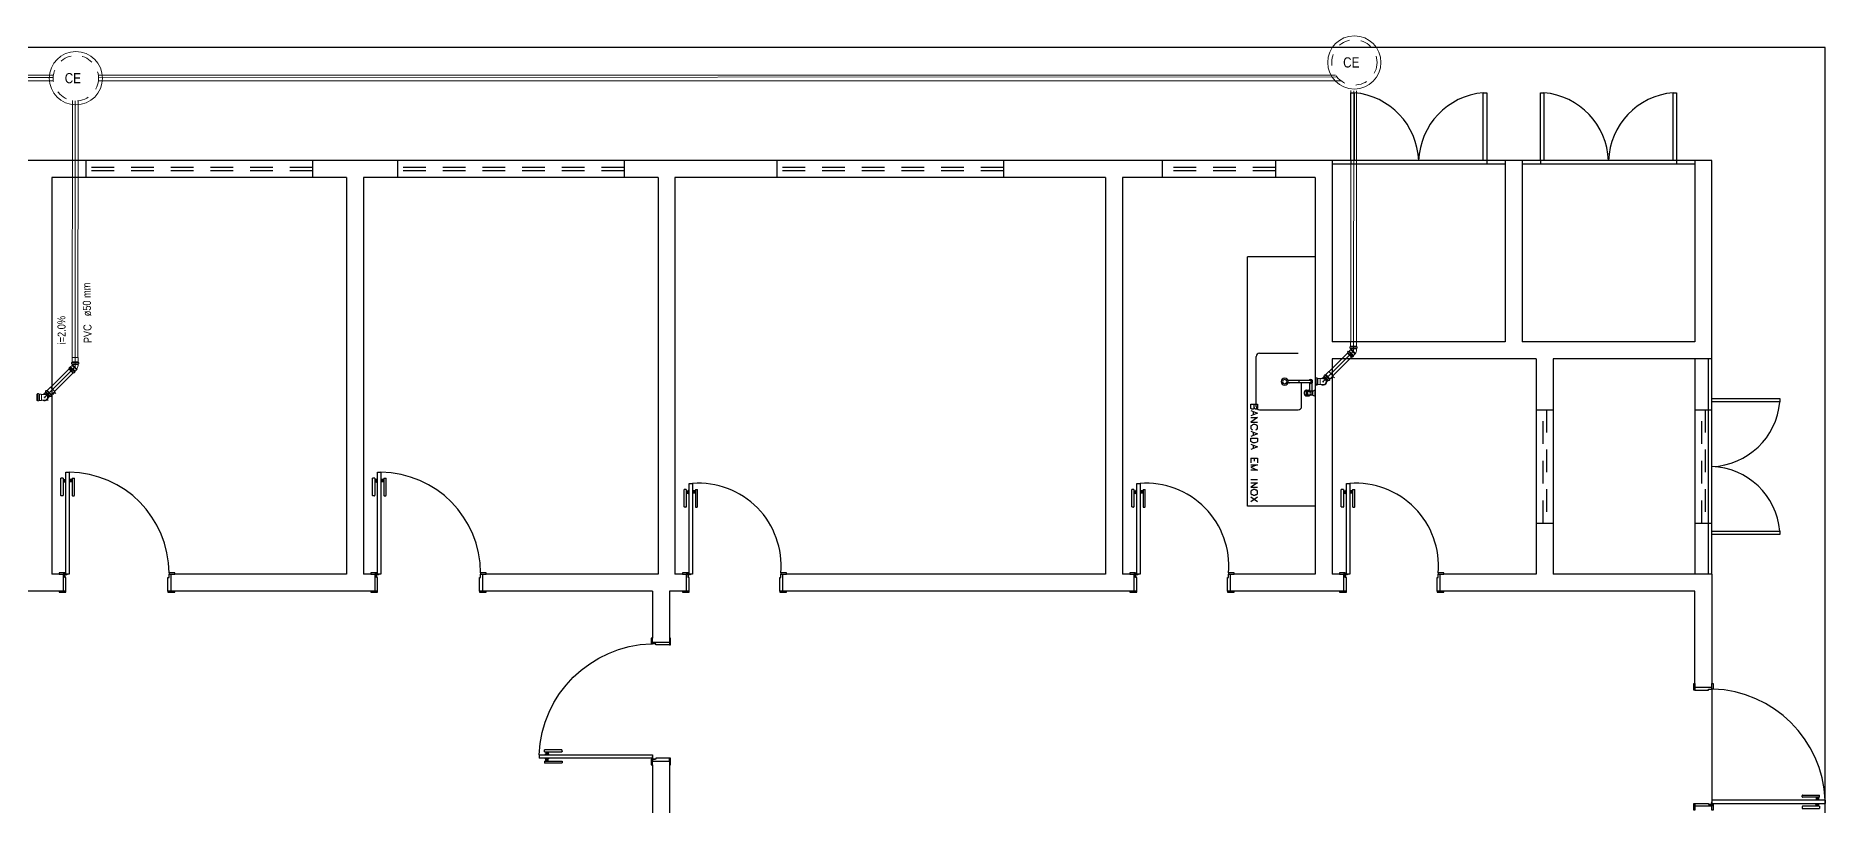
# Model space of a CAD drawing. Header units: inches. Extents: x 48180 to 96389, y -17773 to -8880.
# Drawn here: x 48211.73 to 48227.53, y -8889.68 to -8882.89 of the extents above; entities that cross this region are included whole.
import ezdxf

# ---------------------------------------------------------------- set-up
doc = ezdxf.new("R2010")
doc.units = ezdxf.units.IN
doc.header["$MEASUREMENT"] = 0
doc.linetypes.add('CONTORNO_QUADRO_T', pattern=[0.35, 0.2, -0.15])
doc.linetypes.add('DASHDOT', pattern=[1, 0.5, -0.25, 0, -0.25])
for name, color, linetype in [('APCOZ', 7, 'Continuous'), ('APCOZ-I', 251, 'Continuous'), ('at_Entity', 7, 'Continuous'), ('CALÇADA', 2, 'Continuous'), ('ESQUADRIA', 3, 'Continuous'), ('ESQUADRIAS', 7, 'Continuous'), ('Esquadrias portas', 7, 'Continuous'), ('Esquadrias_Portas', 2, 'Continuous'), ('JANELA2', 1, 'Continuous'), ('PAREDE', 4, 'Continuous'), ('soleira piso', 7, 'Continuous'), ('TEXTO01', 7, 'Continuous'), ('VIDRO', 7, 'Continuous')]:
    doc.layers.add(name, color=color, linetype=linetype)
for name, color, linetype, lineweight in [('NÍVEL 1', 7, 'Continuous', 20), ('Simbolos', 5, 'Continuous', 20), ('Simbolos_int', 174, 'Continuous', 5), ('TEXTOS', 7, 'Continuous', 20), ('TQ-Seção tubo', 5, 'Continuous', 20), ('TQ-Textos tubo', 7, 'Continuous', 20), ('TQ-Tubos detalhe', 90, 'Continuous', 20)]:
    doc.layers.add(name, color=color, linetype=linetype, lineweight=lineweight)
doc.styles.add('ARIAL', font='ARIALN.TTF')

# ---------------------------------------------------------------- blocks, each defined once
blk = doc.blocks.new('P90_02')
at = {"layer": 'ESQUADRIAS', "color": 2}
for p, q in [((0.025, 0.075), (0.025, 0.975)), ((0.025, 0.975), (0.055, 0.975)), ((0.055, 0.975), (0.055, 0.075)), ((0.055, 0.075), (0.025, 0.075))]:
    blk.add_line(p, q, dxfattribs=at)
at = {"layer": 'ESQUADRIAS', "color": 3, "linetype": 'Continuous'}
for p, q in [((-0.02, 0.77), (-0.02, 0.921)), ((0, 0.921), (0, 0.77)), ((0.023, 0.88), (0.023, 0.92)), ((0.057, 0.88), (0.057, 0.92)), ((0.08, 0.921), (0.08, 0.77)), ((0.1, 0.77), (0.1, 0.921)), ((-0.003, 0.767), (-0.017, 0.767)), ((0.083, 0.767), (0.097, 0.767))]:
    blk.add_line(p, q, dxfattribs=at)
at = {"layer": 'ESQUADRIAS', "color": 3}
for p, q in [((0, 0.921), (-0.02, 0.921)), ((0, 0.91), (0.023, 0.91)), ((0, 0.9), (0.023, 0.9)), ((0, 0.89), (0.023, 0.89)), ((0.023, 0.92), (0.025, 0.92)), ((0.023, 0.88), (0.025, 0.88)), ((0.057, 0.92), (0.055, 0.92)), ((0.057, 0.88), (0.055, 0.88)), ((0.08, 0.91), (0.057, 0.91)), ((0.08, 0.9), (0.057, 0.9)), ((0.08, 0.89), (0.057, 0.89)), ((0.08, 0.921), (0.1, 0.921))]:
    blk.add_line(p, q, dxfattribs=at)
at = {"layer": 'ESQUADRIAS'}
for p, q in [((0.016, 0.059), (0.016, 0.062)), ((0.032, 0.074), (0.029, 0.074))]:
    blk.add_line(p, q, dxfattribs=at)
at = {"layer": 'ESQUADRIAS', "color": 3}
for points in [[(0.015, 0.085), (-0.035, 0.085), (-0.035, 0.075), (0.015, 0.075)], [(0.985, 0.085), (0.935, 0.085), (0.935, 0.075), (0.985, 0.075)], [(0.025, -0.075), (0, -0.075), (-0.035, -0.075), (-0.035, -0.085), (0.025, -0.085)], [(0.985, -0.075), (0.925, -0.075), (0.925, -0.085), (0.985, -0.085)]]:
    blk.add_lwpolyline(points, close=True, dxfattribs=at)
at = {"layer": 'ESQUADRIAS', "color": 2}
for points in [[(0.025, 0.045), (0.015, 0.045), (0.015, 0.075), (0, 0.075), (0, -0.075), (0.025, -0.075)], [(0.925, 0.045), (0.935, 0.045), (0.935, 0.075), (0.95, 0.075), (0.95, -0.075), (0.925, -0.075)]]:
    blk.add_lwpolyline(points, close=True, dxfattribs=at)
at = {"layer": 'ESQUADRIAS', "color": 1}
for points in [[(0.016, 0.071, -0.236068), (0.015, 0.073), (0.015, 0.07), (0.015, 0.05), (0.016, 0.05)], [(0.02, 0.074, 0.236068), (0.017, 0.075), (0.02, 0.075), (0.04, 0.075), (0.04, 0.074)]]:
    blk.add_lwpolyline(points, format="xyb", close=True, dxfattribs=at)
at = {"layer": 'ESQUADRIAS'}
for points in [[(0.017, 0.063), (0.016, 0.062), (0.016, 0.062)], [(0.017, 0.058), (0.016, 0.059), (0.016, 0.059)], [(0.017, 0.06), (0.017, 0.06), (0.017, 0.058), (0.017, 0.058), (0.017, 0.063), (0.017, 0.063), (0.017, 0.06), (0.017, 0.06)], [(0.028, 0.073), (0.029, 0.074), (0.029, 0.074)], [(0.03, 0.073), (0.03, 0.073), (0.033, 0.073), (0.033, 0.073), (0.028, 0.073), (0.028, 0.073), (0.03, 0.073), (0.03, 0.073)], [(0.033, 0.073), (0.032, 0.074), (0.032, 0.074)]]:
    blk.add_lwpolyline(points, dxfattribs=at)
at = {"layer": 'ESQUADRIAS', "color": 1}
blk.add_circle((0.017, 0.073), 0.0025, dxfattribs=at)
at = {"layer": 'ESQUADRIAS'}
blk.add_arc((0.043, 0.083), 0.892, 0.1295, 89.2231, dxfattribs=at)
at = {"layer": 'ESQUADRIAS', "color": 3, "linetype": 'Continuous'}
for centre, start, end in [((-0.017, 0.77), 180, 260.5377), ((-0.003, 0.77), 260.5377, 360), ((0.083, 0.77), 180, 279.4623), ((0.097, 0.77), 279.4623, 0)]:
    blk.add_arc(centre, 0.003, start, end, dxfattribs=at)
blk = doc.blocks.new('P80_02')
at = {"layer": 'ESQUADRIAS', "color": 3, "linetype": 'Continuous'}
for p, q in [((-0.02, 0.67), (-0.02, 0.821)), ((0, 0.821), (0, 0.67)), ((0.023, 0.78), (0.023, 0.82)), ((0.057, 0.78), (0.057, 0.82)), ((0.08, 0.821), (0.08, 0.67)), ((0.1, 0.67), (0.1, 0.821)), ((-0.003, 0.667), (-0.017, 0.667)), ((0.083, 0.667), (0.097, 0.667))]:
    blk.add_line(p, q, dxfattribs=at)
at = {"layer": 'ESQUADRIAS', "color": 3}
for p, q in [((0, 0.821), (-0.02, 0.821)), ((0, 0.81), (0.023, 0.81)), ((0, 0.8), (0.023, 0.8)), ((0, 0.79), (0.023, 0.79)), ((0.023, 0.82), (0.025, 0.82)), ((0.057, 0.82), (0.055, 0.82)), ((0.08, 0.81), (0.057, 0.81)), ((0.08, 0.8), (0.057, 0.8)), ((0.08, 0.79), (0.057, 0.79)), ((0.08, 0.821), (0.1, 0.821)), ((0.023, 0.78), (0.025, 0.78)), ((0.057, 0.78), (0.055, 0.78))]:
    blk.add_line(p, q, dxfattribs=at)
at = {"layer": 'ESQUADRIAS', "color": 2}
for p, q in [((0.025, 0.075), (0.025, 0.875)), ((0.025, 0.875), (0.055, 0.875)), ((0.055, 0.875), (0.055, 0.075)), ((0.055, 0.075), (0.025, 0.075))]:
    blk.add_line(p, q, dxfattribs=at)
at = {"layer": 'ESQUADRIAS'}
for p, q in [((0.016, 0.059), (0.016, 0.062)), ((0.032, 0.074), (0.029, 0.074))]:
    blk.add_line(p, q, dxfattribs=at)
at = {"layer": 'ESQUADRIAS', "color": 3}
for points in [[(0.015, 0.085), (-0.035, 0.085), (-0.035, 0.075), (0.015, 0.075)], [(0.885, 0.085), (0.835, 0.085), (0.835, 0.075), (0.885, 0.075)], [(0.025, -0.075), (0, -0.075), (-0.035, -0.075), (-0.035, -0.085), (0.025, -0.085)], [(0.885, -0.075), (0.825, -0.075), (0.825, -0.085), (0.885, -0.085)]]:
    blk.add_lwpolyline(points, close=True, dxfattribs=at)
at = {"layer": 'ESQUADRIAS', "color": 2}
for points in [[(0.025, 0.045), (0.015, 0.045), (0.015, 0.075), (0, 0.075), (0, -0.075), (0.025, -0.075)], [(0.825, 0.045), (0.835, 0.045), (0.835, 0.075), (0.85, 0.075), (0.85, -0.075), (0.825, -0.075)]]:
    blk.add_lwpolyline(points, close=True, dxfattribs=at)
at = {"layer": 'ESQUADRIAS', "color": 1}
for points in [[(0.016, 0.071, -0.236068), (0.015, 0.073), (0.015, 0.07), (0.015, 0.05), (0.016, 0.05)], [(0.02, 0.074, 0.236068), (0.017, 0.075), (0.02, 0.075), (0.04, 0.075), (0.04, 0.074)]]:
    blk.add_lwpolyline(points, format="xyb", close=True, dxfattribs=at)
at = {"layer": 'ESQUADRIAS'}
for points in [[(0.017, 0.063), (0.016, 0.062), (0.016, 0.062)], [(0.017, 0.058), (0.016, 0.059), (0.016, 0.059)], [(0.017, 0.06), (0.017, 0.06), (0.017, 0.058), (0.017, 0.058), (0.017, 0.063), (0.017, 0.063), (0.017, 0.06), (0.017, 0.06)], [(0.028, 0.073), (0.029, 0.074), (0.029, 0.074)], [(0.03, 0.073), (0.03, 0.073), (0.033, 0.073), (0.033, 0.073), (0.028, 0.073), (0.028, 0.073), (0.03, 0.073), (0.03, 0.073)], [(0.033, 0.073), (0.032, 0.074), (0.032, 0.074)]]:
    blk.add_lwpolyline(points, dxfattribs=at)
at = {"layer": 'ESQUADRIAS', "color": 1}
blk.add_circle((0.017, 0.073), 0.0025, dxfattribs=at)
at = {"layer": 'ESQUADRIAS'}
blk.add_arc((0.108, 0.148), 0.729, 355.0636, 94.2065, dxfattribs=at)
at = {"layer": 'ESQUADRIAS', "color": 3, "linetype": 'Continuous'}
for centre, start, end in [((-0.017, 0.67), 180, 260.5377), ((-0.003, 0.67), 260.5377, 360), ((0.083, 0.67), 180, 279.4623), ((0.097, 0.67), 279.4623, 0)]:
    blk.add_arc(centre, 0.003, start, end, dxfattribs=at)
blk = doc.blocks.new('new block2')
at = {"layer": 'ESQUADRIAS', "color": 3, "linetype": 'Continuous'}
for p, q in [((-0.135, 0.96), (-0.135, 1.111)), ((-0.115, 1.111), (-0.115, 0.96)), ((-0.092, 1.07), (-0.092, 1.11)), ((-0.058, 1.07), (-0.058, 1.11)), ((-0.035, 1.111), (-0.035, 0.96)), ((-0.015, 0.96), (-0.015, 1.111)), ((-0.118, 0.957), (-0.132, 0.957)), ((-0.032, 0.957), (-0.018, 0.957))]:
    blk.add_line(p, q, dxfattribs=at)
at = {"layer": 'ESQUADRIAS', "color": 3}
for p, q in [((-0.115, 1.111), (-0.135, 1.111)), ((-0.092, 1.11), (-0.09, 1.11)), ((-0.058, 1.11), (-0.06, 1.11)), ((-0.035, 1.111), (-0.015, 1.111)), ((-0.115, 1.1), (-0.092, 1.1)), ((-0.115, 1.09), (-0.092, 1.09)), ((-0.115, 1.08), (-0.092, 1.08)), ((-0.092, 1.07), (-0.09, 1.07)), ((-0.058, 1.07), (-0.06, 1.07)), ((-0.035, 1.1), (-0.058, 1.1)), ((-0.035, 1.09), (-0.058, 1.09)), ((-0.035, 1.08), (-0.058, 1.08))]:
    blk.add_line(p, q, dxfattribs=at)
at = {"layer": 'ESQUADRIAS', "color": 2}
for p, q in [((-0.09, 1.16), (-0.09, 0.16)), ((-0.09, 1.16), (-0.06, 1.16)), ((-0.06, 0.16), (-0.06, 1.16)), ((-0.09, 0.16), (-0.06, 0.16))]:
    blk.add_line(p, q, dxfattribs=at)
at = {"layer": 'ESQUADRIAS'}
for p, q in [((-0.066, 0.159), (-0.063, 0.159)), ((-0.052, 0.144), (-0.052, 0.147))]:
    blk.add_line(p, q, dxfattribs=at)
at = {"layer": 'ESQUADRIAS', "color": 3}
for points in [[(-1.12, 0.17), (-1.07, 0.17), (-1.07, 0.16), (-1.12, 0.16)], [(-0.05, 0.17), (0, 0.17), (0, 0.16), (-0.05, 0.16)], [(-1.12, 0.01), (-1.06, 0.01), (-1.06, 0), (-1.12, 0)], [(-0.06, 0.01), (-0.035, 0.01), (0, 0.01), (0, 0), (-0.06, 0)]]:
    blk.add_lwpolyline(points, close=True, dxfattribs=at)
at = {"layer": 'ESQUADRIAS', "color": 2}
for points in [[(-1.06, 0.13), (-1.07, 0.13), (-1.07, 0.16), (-1.085, 0.16), (-1.085, 0.01), (-1.06, 0.01)], [(-0.06, 0.13), (-0.05, 0.13), (-0.05, 0.16), (-0.035, 0.16), (-0.035, 0.01), (-0.06, 0.01)]]:
    blk.add_lwpolyline(points, close=True, dxfattribs=at)
at = {"layer": 'ESQUADRIAS', "color": 1}
for points in [[(-0.054, 0.159, -0.236068), (-0.052, 0.16), (-0.055, 0.16), (-0.075, 0.16), (-0.075, 0.159)], [(-0.051, 0.156, 0.236068), (-0.05, 0.158), (-0.05, 0.155), (-0.05, 0.135), (-0.051, 0.135)]]:
    blk.add_lwpolyline(points, format="xyb", close=True, dxfattribs=at)
at = {"layer": 'ESQUADRIAS'}
for points in [[(-0.067, 0.158), (-0.066, 0.159), (-0.066, 0.159)], [(-0.062, 0.158), (-0.063, 0.159), (-0.063, 0.159)], [(-0.065, 0.158), (-0.065, 0.158), (-0.067, 0.158), (-0.067, 0.158), (-0.062, 0.158), (-0.062, 0.158), (-0.065, 0.158), (-0.065, 0.158)], [(-0.052, 0.148), (-0.052, 0.147), (-0.051, 0.147)], [(-0.052, 0.145), (-0.052, 0.145), (-0.052, 0.143), (-0.052, 0.143), (-0.052, 0.148), (-0.052, 0.148), (-0.052, 0.145), (-0.052, 0.145)], [(-0.052, 0.143), (-0.052, 0.144), (-0.051, 0.144)]]:
    blk.add_lwpolyline(points, dxfattribs=at)
at = {"layer": 'ESQUADRIAS', "color": 1}
blk.add_circle((-0.052, 0.158), 0.0025, dxfattribs=at)
at = {"layer": 'ESQUADRIAS', "color": 3, "linetype": 'Continuous'}
for centre, start, end in [((-0.132, 0.96), 180, 260.5377), ((-0.118, 0.96), 260.5377, 360), ((-0.032, 0.96), 180, 279.4623), ((-0.018, 0.96), 279.4623, 0)]:
    blk.add_arc(centre, 0.003, start, end, dxfattribs=at)
at = {"layer": 'Esquadrias portas'}
blk.add_arc((-0.047, 0.137), 1.024, 92.4121, 178.1744, dxfattribs=at)

msp = doc.modelspace()

# ---------------------------------------------------------------- hatches: boundary and pattern name
at = {"layer": 'TEXTO01'}
h = msp.add_hatch(dxfattribs=at)
h.set_pattern_fill('ANGLE', color=256)
h.set_pattern_definition([(0, (45939.139, -9766.909), (0, 6.985), [5.08, -1.905]), (90, (45939.139, -9766.909), (-6.985, 4e-16), [5.08, -1.905])])
h.paths.add_polyline_path([(48224.319, -8884.304, 1), (48224.273, -8884.304, 1)])
h = msp.add_hatch(dxfattribs=at)
h.set_pattern_fill('ANGLE', color=256)
h.set_pattern_definition([(0, (45940.3116, -9766.9555), (0, 6.985), [5.08, -1.905]), (90, (45940.3116, -9766.9555), (-6.985, 4e-16), [5.08, -1.905])])
h.paths.add_polyline_path([(48225.492, -8884.35, 1), (48225.446, -8884.35, 1)])
h = msp.add_hatch(dxfattribs=at)
h.set_pattern_fill('ANGLE', color=256)
h.set_pattern_definition([(0, (45940.8945, -9769.5486), (0, 6.985), [5.08, -1.905]), (90, (45940.8945, -9769.5486), (-6.985, 4e-16), [5.08, -1.905])])
h.paths.add_polyline_path([(48226.075, -8886.943, 1), (48226.029, -8886.943, 1)])

# ---------------------------------------------------------------- linework, layer by layer
at = {"layer": 'APCOZ'}
for p, q in [((48222.97, -8885.929), (48222.799, -8885.929)), ((48222.97, -8885.929), (48222.799, -8885.929)), ((48222.97, -8885.949), (48222.799, -8885.949)), ((48222.97, -8885.949), (48222.799, -8885.949)), ((48222.945, -8886.016), (48222.967, -8886.016)), ((48222.945, -8886.016), (48222.967, -8886.016)), ((48222.945, -8886.066), (48222.967, -8886.066)), ((48222.945, -8886.066), (48222.967, -8886.066)), ((48222.974, -8885.953), (48222.974, -8886.018)), ((48222.974, -8885.953), (48222.974, -8886.018)), ((48223.004, -8886.058), (48222.979, -8886.058)), ((48223.004, -8886.058), (48222.979, -8886.058)), ((48222.994, -8885.953), (48222.994, -8886.023)), ((48222.994, -8885.953), (48222.994, -8886.023)), ((48223.004, -8886.023), (48222.994, -8886.023)), ((48223.004, -8886.023), (48222.994, -8886.023)), ((48223.004, -8886.023), (48223.025, -8886.012)), ((48223.004, -8886.023), (48223.025, -8886.012)), ((48223.004, -8886.058), (48223.025, -8886.069)), ((48223.004, -8886.058), (48223.025, -8886.069))]:
    msp.add_line(p, q, dxfattribs=at)
at = {"layer": 'APCOZ', "linetype": 'Continuous'}
for points in [[(48222.945, -8886.016, 0), (48222.942, -8886.016, 0), (48222.939, -8886.017, 0), (48222.936, -8886.02, 0), (48222.933, -8886.022, 0), (48222.931, -8886.026, 0), (48222.929, -8886.03, 0), (48222.928, -8886.034, 0), (48222.928, -8886.038, 0), (48222.928, -8886.043, 0), (48222.928, -8886.047, 0), (48222.929, -8886.052, 0), (48222.931, -8886.055, 0), (48222.933, -8886.059, 0), (48222.936, -8886.062, 0), (48222.939, -8886.064, 0), (48222.942, -8886.065, 0), (48222.945, -8886.066, 0)], [(48222.945, -8886.016, 0), (48222.942, -8886.016, 0), (48222.939, -8886.017, 0), (48222.936, -8886.02, 0), (48222.933, -8886.022, 0), (48222.931, -8886.026, 0), (48222.929, -8886.03, 0), (48222.928, -8886.034, 0), (48222.928, -8886.038, 0), (48222.928, -8886.043, 0), (48222.928, -8886.047, 0), (48222.929, -8886.052, 0), (48222.931, -8886.055, 0), (48222.933, -8886.059, 0), (48222.936, -8886.062, 0), (48222.939, -8886.064, 0), (48222.942, -8886.065, 0), (48222.945, -8886.066, 0)], [(48222.974, -8886.018, 0), (48222.973, -8886.017, 0), (48222.971, -8886.016, 0), (48222.97, -8886.016, 0), (48222.968, -8886.016, 0), (48222.967, -8886.016, 0)], [(48222.974, -8886.018, 0), (48222.973, -8886.017, 0), (48222.971, -8886.016, 0), (48222.97, -8886.016, 0), (48222.968, -8886.016, 0), (48222.967, -8886.016, 0)], [(48222.967, -8886.066, 0), (48222.97, -8886.065, 0), (48222.972, -8886.064, 0), (48222.975, -8886.063, 0), (48222.977, -8886.061, 0), (48222.979, -8886.058, 0)], [(48222.967, -8886.066, 0), (48222.97, -8886.065, 0), (48222.972, -8886.064, 0), (48222.975, -8886.063, 0), (48222.977, -8886.061, 0), (48222.979, -8886.058, 0)]]:
    msp.add_polyline3d(points, dxfattribs=at)
at = {"layer": 'APCOZ'}
for centre, radius, start, end in [((48222.794, -8885.939), 0.0112, 63.7208, 296.2792), ((48222.794, -8885.939), 0.0112, 63.7208, 296.2792), ((48222.984, -8885.939), 0.0173, 125.4187, 144.5813), ((48222.984, -8885.939), 0.0173, 125.4187, 144.5813), ((48222.984, -8885.939), 0.0173, 54.5813, 125.4187), ((48222.984, -8885.939), 0.0173, 54.5813, 125.4187), ((48222.984, -8885.939), 0.0173, 305.4187, 54.5813), ((48222.984, -8885.939), 0.0173, 305.4187, 54.5813), ((48222.984, -8885.939), 0.0173, 215.4187, 234.5813), ((48222.984, -8885.939), 0.0173, 215.4187, 234.5813)]:
    msp.add_arc(centre, radius, start, end, dxfattribs=at)
at = {"layer": 'APCOZ-I'}
for p, q in [((48222.799, -8885.929), (48222.794, -8885.929)), ((48222.799, -8885.929), (48222.794, -8885.929)), ((48222.988, -8885.929), (48222.97, -8885.929)), ((48222.988, -8885.929), (48222.97, -8885.929)), ((48222.799, -8885.949), (48222.794, -8885.949)), ((48222.799, -8885.949), (48222.794, -8885.949)), ((48222.959, -8886.025), (48222.98, -8886.025)), ((48222.959, -8886.025), (48222.98, -8886.025)), ((48222.959, -8886.056), (48222.98, -8886.056)), ((48222.959, -8886.056), (48222.98, -8886.056)), ((48222.988, -8885.949), (48222.97, -8885.949)), ((48222.988, -8885.949), (48222.97, -8885.949)), ((48222.994, -8886.023), (48222.979, -8886.023)), ((48222.994, -8886.023), (48222.979, -8886.023)), ((48223.004, -8886.058), (48223.004, -8886.023)), ((48223.004, -8886.058), (48223.004, -8886.023))]:
    msp.add_line(p, q, dxfattribs=at)
at = {"layer": 'APCOZ-I', "linetype": 'Continuous'}
for points in [[(48222.942, -8886.06, 0), (48222.944, -8886.06, 0), (48222.946, -8886.059, 0), (48222.948, -8886.057, 0), (48222.949, -8886.054, 0), (48222.951, -8886.051, 0), (48222.952, -8886.047, 0), (48222.952, -8886.044, 0), (48222.952, -8886.04, 0), (48222.952, -8886.036, 0), (48222.951, -8886.032, 0), (48222.95, -8886.029, 0), (48222.949, -8886.026, 0), (48222.947, -8886.024, 0), (48222.945, -8886.022, 0), (48222.943, -8886.021, 0), (48222.941, -8886.021, 0), (48222.938, -8886.022, 0), (48222.936, -8886.024, 0), (48222.935, -8886.026, 0), (48222.933, -8886.029, 0), (48222.932, -8886.032, 0), (48222.931, -8886.036, 0), (48222.931, -8886.04, 0), (48222.931, -8886.044, 0), (48222.932, -8886.047, 0), (48222.933, -8886.051, 0), (48222.934, -8886.054, 0), (48222.936, -8886.057, 0), (48222.937, -8886.059, 0), (48222.94, -8886.06, 0), (48222.942, -8886.06, 0)], [(48222.942, -8886.06, 0), (48222.944, -8886.06, 0), (48222.946, -8886.059, 0), (48222.948, -8886.057, 0), (48222.949, -8886.054, 0), (48222.951, -8886.051, 0), (48222.952, -8886.047, 0), (48222.952, -8886.044, 0), (48222.952, -8886.04, 0), (48222.952, -8886.036, 0), (48222.951, -8886.032, 0), (48222.95, -8886.029, 0), (48222.949, -8886.026, 0), (48222.947, -8886.024, 0), (48222.945, -8886.022, 0), (48222.943, -8886.021, 0), (48222.941, -8886.021, 0), (48222.938, -8886.022, 0), (48222.936, -8886.024, 0), (48222.935, -8886.026, 0), (48222.933, -8886.029, 0), (48222.932, -8886.032, 0), (48222.931, -8886.036, 0), (48222.931, -8886.04, 0), (48222.931, -8886.044, 0), (48222.932, -8886.047, 0), (48222.933, -8886.051, 0), (48222.934, -8886.054, 0), (48222.936, -8886.057, 0), (48222.937, -8886.059, 0), (48222.94, -8886.06, 0), (48222.942, -8886.06, 0)], [(48222.958, -8886.024, 0), (48222.956, -8886.021, 0), (48222.954, -8886.019, 0), (48222.951, -8886.017, 0), (48222.948, -8886.016, 0), (48222.945, -8886.016, 0)], [(48222.958, -8886.024, 0), (48222.956, -8886.021, 0), (48222.954, -8886.019, 0), (48222.951, -8886.017, 0), (48222.948, -8886.016, 0), (48222.945, -8886.016, 0)], [(48222.945, -8886.066, 0), (48222.948, -8886.065, 0), (48222.951, -8886.064, 0), (48222.954, -8886.063, 0), (48222.956, -8886.06, 0), (48222.958, -8886.057, 0)], [(48222.945, -8886.066, 0), (48222.948, -8886.065, 0), (48222.951, -8886.064, 0), (48222.954, -8886.063, 0), (48222.956, -8886.06, 0), (48222.958, -8886.057, 0)], [(48222.979, -8886.023, 0), (48222.978, -8886.022, 0), (48222.978, -8886.021, 0), (48222.976, -8886.02, 0), (48222.975, -8886.019, 0), (48222.974, -8886.018, 0)], [(48222.979, -8886.023, 0), (48222.978, -8886.022, 0), (48222.978, -8886.021, 0), (48222.976, -8886.02, 0), (48222.975, -8886.019, 0), (48222.974, -8886.018, 0)], [(48222.98, -8886.024, 0), (48222.98, -8886.024, 0), (48222.98, -8886.024, 0), (48222.98, -8886.023, 0), (48222.98, -8886.023, 0), (48222.979, -8886.023, 0)], [(48222.98, -8886.024, 0), (48222.98, -8886.024, 0), (48222.98, -8886.024, 0), (48222.98, -8886.023, 0), (48222.98, -8886.023, 0), (48222.979, -8886.023, 0)], [(48222.979, -8886.058, 0), (48222.98, -8886.058, 0), (48222.98, -8886.058, 0), (48222.98, -8886.058, 0), (48222.98, -8886.057, 0), (48222.98, -8886.057, 0)], [(48222.979, -8886.058, 0), (48222.98, -8886.058, 0), (48222.98, -8886.058, 0), (48222.98, -8886.058, 0), (48222.98, -8886.057, 0), (48222.98, -8886.057, 0)]]:
    msp.add_polyline3d(points, dxfattribs=at)
at = {"layer": 'APCOZ-I'}
for centre, radius, start, end in [((48222.794, -8885.939), 0.01, 90, 270), ((48222.794, -8885.939), 0.01, 90, 270), ((48222.861, -8885.939), 0.0233, 334.5555, 25.4445), ((48222.861, -8885.939), 0.0233, 334.5555, 25.4445), ((48222.984, -8885.939), 0.0126, 232.2518, 127.7482), ((48222.984, -8885.939), 0.0126, 232.2518, 127.7482), ((48222.967, -8885.939), 0.0233, 334.5555, 25.4445), ((48222.967, -8885.939), 0.0233, 334.5555, 25.4445), ((48222.989, -8886.041), 0.0335, 153.9749, 206.0251), ((48222.989, -8886.041), 0.0335, 153.9749, 206.0251), ((48222.957, -8886.025), 0.002, 333.9749, 32.1559), ((48222.957, -8886.025), 0.002, 333.9749, 32.1559), ((48222.957, -8886.056), 0.002, 327.8441, 26.0251), ((48222.957, -8886.056), 0.002, 327.8441, 26.0251), ((48222.984, -8885.939), 0.0173, 234.5813, 305.4187), ((48222.984, -8885.939), 0.0173, 234.5813, 305.4187), ((48223.033, -8886.041), 0.0549, 164.3139, 195.6861), ((48223.033, -8886.041), 0.0549, 164.3139, 195.6861), ((48222.978, -8886.025), 0.002, 344.314, 31.5675), ((48222.978, -8886.025), 0.002, 344.314, 31.5675), ((48222.978, -8886.056), 0.002, 328.4325, 15.6861), ((48222.978, -8886.056), 0.002, 328.4325, 15.6861), ((48223.075, -8886.041), 0.0816, 167.5382, 192.4618), ((48223.075, -8886.041), 0.0816, 167.5382, 192.4618), ((48223.3, -8886.041), 0.279, 174.3752, 185.6248), ((48223.3, -8886.041), 0.279, 174.3752, 185.6248)]:
    msp.add_arc(centre, radius, start, end, dxfattribs=at)
at = {"layer": 'at_Entity', "color": 0}
for p, q in [((48223.025, -8884.839), (48222.426, -8884.839)), ((48222.426, -8887.039), (48222.426, -8884.839)), ((48222.504, -8886.159), (48222.504, -8885.719)), ((48222.534, -8885.689), (48222.875, -8885.689)), ((48222.904, -8886.159), (48222.904, -8885.949)), ((48222.455, -8886.167), (48222.455, -8886.14)), ((48222.455, -8886.14), (48222.516, -8886.14)), ((48222.457, -8886.176), (48222.455, -8886.167)), ((48222.455, -8886.195), (48222.516, -8886.218)), ((48222.516, -8886.218), (48222.455, -8886.241)), ((48222.455, -8886.256), (48222.516, -8886.256)), ((48222.516, -8886.256), (48222.455, -8886.298)), ((48222.461, -8886.18), (48222.457, -8886.176)), ((48222.466, -8886.182), (48222.461, -8886.18)), ((48222.476, -8886.182), (48222.466, -8886.182)), ((48222.48, -8886.18), (48222.476, -8886.182)), ((48222.476, -8886.203), (48222.476, -8886.233)), ((48222.485, -8886.176), (48222.48, -8886.18)), ((48222.487, -8886.167), (48222.485, -8886.176)), ((48222.487, -8886.167), (48222.487, -8886.14)), ((48222.491, -8886.176), (48222.487, -8886.167)), ((48222.493, -8886.18), (48222.491, -8886.176)), ((48222.499, -8886.182), (48222.493, -8886.18)), ((48222.506, -8886.182), (48222.499, -8886.182)), ((48222.51, -8886.18), (48222.506, -8886.182)), ((48222.514, -8886.176), (48222.51, -8886.18)), ((48222.516, -8886.167), (48222.514, -8886.176)), ((48222.516, -8886.14), (48222.516, -8886.167)), ((48222.534, -8886.189), (48222.875, -8886.189)), ((48222.455, -8886.298), (48222.516, -8886.298)), ((48222.457, -8886.33), (48222.455, -8886.336)), ((48222.455, -8886.336), (48222.455, -8886.349)), ((48222.455, -8886.349), (48222.457, -8886.355)), ((48222.455, -8886.377), (48222.516, -8886.4)), ((48222.516, -8886.4), (48222.455, -8886.423)), ((48222.464, -8886.326), (48222.457, -8886.33)), ((48222.457, -8886.355), (48222.464, -8886.362)), ((48222.47, -8886.322), (48222.464, -8886.326)), ((48222.464, -8886.362), (48222.47, -8886.364)), ((48222.478, -8886.319), (48222.47, -8886.322)), ((48222.476, -8886.385), (48222.476, -8886.415)), ((48222.493, -8886.319), (48222.478, -8886.319)), ((48222.502, -8886.322), (48222.493, -8886.319)), ((48222.508, -8886.326), (48222.502, -8886.322)), ((48222.502, -8886.364), (48222.508, -8886.362)), ((48222.514, -8886.33), (48222.508, -8886.326)), ((48222.508, -8886.362), (48222.514, -8886.355)), ((48222.516, -8886.336), (48222.514, -8886.33)), ((48222.514, -8886.355), (48222.516, -8886.349)), ((48222.516, -8886.349), (48222.516, -8886.336)), ((48222.455, -8886.438), (48222.516, -8886.438)), ((48222.455, -8886.459), (48222.455, -8886.438)), ((48222.457, -8886.468), (48222.455, -8886.459)), ((48222.455, -8886.491), (48222.516, -8886.516)), ((48222.516, -8886.516), (48222.455, -8886.54)), ((48222.464, -8886.474), (48222.457, -8886.468)), ((48222.47, -8886.476), (48222.464, -8886.474)), ((48222.478, -8886.48), (48222.47, -8886.476)), ((48222.476, -8886.501), (48222.476, -8886.531)), ((48222.493, -8886.48), (48222.478, -8886.48)), ((48222.502, -8886.476), (48222.493, -8886.48)), ((48222.508, -8886.474), (48222.502, -8886.476)), ((48222.514, -8886.468), (48222.508, -8886.474)), ((48222.516, -8886.459), (48222.514, -8886.468)), ((48222.516, -8886.438), (48222.516, -8886.459)), ((48222.455, -8886.616), (48222.516, -8886.616)), ((48222.455, -8886.616), (48222.455, -8886.656)), ((48222.455, -8886.673), (48222.516, -8886.673)), ((48222.516, -8886.673), (48222.455, -8886.696)), ((48222.455, -8886.696), (48222.516, -8886.722)), ((48222.516, -8886.722), (48222.455, -8886.722)), ((48222.487, -8886.616), (48222.487, -8886.641)), ((48222.516, -8886.616), (48222.516, -8886.656)), ((48222.516, -8886.806), (48222.455, -8886.806)), ((48222.455, -8886.832), (48222.516, -8886.832)), ((48222.516, -8886.832), (48222.455, -8886.872)), ((48222.455, -8886.872), (48222.516, -8886.872)), ((48223.025, -8887.039), (48222.426, -8887.039)), ((48222.457, -8886.906), (48222.455, -8886.912)), ((48222.455, -8886.912), (48222.455, -8886.923)), ((48222.455, -8886.923), (48222.457, -8886.929)), ((48222.516, -8886.959), (48222.455, -8887.001)), ((48222.516, -8887.001), (48222.455, -8886.959)), ((48222.464, -8886.899), (48222.457, -8886.906)), ((48222.457, -8886.929), (48222.464, -8886.935)), ((48222.47, -8886.897), (48222.464, -8886.899)), ((48222.464, -8886.935), (48222.47, -8886.937)), ((48222.478, -8886.893), (48222.47, -8886.897)), ((48222.47, -8886.937), (48222.478, -8886.942)), ((48222.493, -8886.893), (48222.478, -8886.893)), ((48222.478, -8886.942), (48222.493, -8886.942)), ((48222.502, -8886.897), (48222.493, -8886.893)), ((48222.493, -8886.942), (48222.502, -8886.937)), ((48222.508, -8886.899), (48222.502, -8886.897)), ((48222.502, -8886.937), (48222.508, -8886.935)), ((48222.514, -8886.906), (48222.508, -8886.899)), ((48222.508, -8886.935), (48222.514, -8886.929)), ((48222.516, -8886.912), (48222.514, -8886.906)), ((48222.514, -8886.929), (48222.516, -8886.923)), ((48222.516, -8886.923), (48222.516, -8886.912))]:
    msp.add_line(p, q, dxfattribs=at)
for centre, radius, start, end in [((48222.533, -8885.718), 0.0289, 88.5161, 181.4839), ((48222.755, -8885.94), 0.0307, 90, 180), ((48222.755, -8885.94), 0.0307, 180, 270), ((48222.755, -8885.94), 0.018, 90, 180), ((48222.755, -8885.94), 0.018, 180, 270), ((48222.755, -8885.94), 0.0307, 360, 90), ((48222.755, -8885.94), 0.018, 360, 90), ((48222.755, -8885.94), 0.018, 270, 0), ((48222.755, -8885.94), 0.0307, 270, 0), ((48222.533, -8886.16), 0.0289, 178.5159, 271.4841), ((48222.874, -8886.158), 0.0307, 270, 0)]:
    msp.add_arc(centre, radius, start, end, dxfattribs=at)
at = {"layer": 'CALÇADA', "linetype": 'Continuous'}
msp.add_line((48227.525, -8882.989), (48180.725, -8882.989), dxfattribs=at)
at = {"layer": 'CALÇADA'}
msp.add_line((48227.525, -8900.589), (48227.525, -8882.989), dxfattribs=at)
at = {"layer": 'ESQUADRIA', "linetype": 'CONTORNO_QUADRO_T'}
for p, q in [((48214.175, -8884.049), (48212.175, -8884.049)), ((48214.175, -8884.079), (48212.175, -8884.079)), ((48216.925, -8884.049), (48214.925, -8884.049)), ((48216.925, -8884.079), (48214.925, -8884.079)), ((48220.275, -8884.049), (48218.275, -8884.049)), ((48220.275, -8884.079), (48218.275, -8884.079)), ((48222.675, -8884.049), (48221.675, -8884.049)), ((48222.675, -8884.079), (48221.675, -8884.079)), ((48225.035, -8887.189), (48225.035, -8886.189)), ((48225.065, -8886.189), (48225.065, -8887.189)), ((48226.435, -8887.189), (48226.435, -8886.189)), ((48226.465, -8886.189), (48226.465, -8887.189))]:
    msp.add_line(p, q, dxfattribs=at)
at = {"layer": 'Esquadrias portas'}
for centre, start, end in [((48223.313, -8884.012), 2.0779, 84.9845), ((48224.562, -8884.012), 95.0155, 177.9221), ((48224.988, -8884.012), 2.0779, 84.9845), ((48226.237, -8884.012), 95.0155, 177.9221), ((48226.502, -8886.065), 272.0779, 354.9845), ((48226.502, -8887.314), 5.0155, 87.9221)]:
    msp.add_arc(centre, 0.625, start, end, dxfattribs=at)
at = {"layer": 'Esquadrias_Portas'}
for p, q in [((48223.338, -8883.989), (48223.338, -8884.019)), ((48224.538, -8883.989), (48224.538, -8884.019)), ((48225.013, -8883.989), (48225.013, -8884.019)), ((48226.213, -8883.989), (48226.213, -8884.019))]:
    msp.add_line(p, q, dxfattribs=at)
for points in [[(48223.338, -8883.989), (48223.338, -8883.389), (48223.368, -8883.389), (48223.368, -8883.989), (48223.338, -8883.989)], [(48224.508, -8883.989), (48224.508, -8883.389), (48224.538, -8883.389), (48224.538, -8883.989), (48224.508, -8883.989)], [(48225.013, -8883.989), (48225.013, -8883.389), (48225.043, -8883.389), (48225.043, -8883.989), (48225.013, -8883.989)], [(48226.183, -8883.989), (48226.183, -8883.389), (48226.213, -8883.389), (48226.213, -8883.989), (48226.183, -8883.989)], [(48226.525, -8886.089), (48227.125, -8886.089), (48227.125, -8886.119), (48226.525, -8886.119), (48226.525, -8886.089)], [(48226.525, -8887.259), (48227.125, -8887.259), (48227.125, -8887.289), (48226.525, -8887.289), (48226.525, -8887.259)]]:
    msp.add_lwpolyline(points, dxfattribs=at)
at = {"layer": 'JANELA2', "linetype": 'Continuous'}
for p, q in [((48212.175, -8883.989), (48212.175, -8884.139)), ((48214.175, -8883.989), (48214.175, -8884.139)), ((48214.925, -8883.989), (48214.925, -8884.139)), ((48216.925, -8883.989), (48216.925, -8884.139)), ((48218.275, -8883.989), (48218.275, -8884.139)), ((48220.275, -8883.989), (48220.275, -8884.139)), ((48221.675, -8883.989), (48221.675, -8884.139)), ((48222.675, -8883.989), (48222.675, -8884.139))]:
    msp.add_line(p, q, dxfattribs=at)
at = {"layer": 'JANELA2'}
for p, q in [((48224.975, -8886.189), (48225.125, -8886.189)), ((48226.375, -8886.189), (48226.525, -8886.189)), ((48224.975, -8887.189), (48225.125, -8887.189)), ((48226.375, -8887.189), (48226.525, -8887.189))]:
    msp.add_line(p, q, dxfattribs=at)
at = {"layer": 'NÍVEL 1', "color": 9}
for centre in [(48223.37, -8883.122), (48212.088, -8883.261)]:
    msp.add_circle(centre, 0.235, dxfattribs=at)
at = {"layer": 'NÍVEL 1', "color": 7, "linetype": 'DASHDOT', "ltscale": 0.05}
for centre in [(48223.37, -8883.122), (48212.088, -8883.261)]:
    msp.add_circle(centre, 0.2, dxfattribs=at)
at = {"layer": 'PAREDE', "linetype": 'Continuous'}
for p, q in [((48223.175, -8883.989), (48193.125, -8883.989)), ((48223.175, -8883.989), (48223.175, -8885.589)), ((48224.85, -8883.989), (48224.7, -8883.989)), ((48224.7, -8883.989), (48224.7, -8885.589)), ((48224.85, -8883.989), (48224.85, -8885.589)), ((48226.525, -8883.989), (48226.375, -8883.989)), ((48226.375, -8883.989), (48226.375, -8885.589)), ((48214.475, -8884.139), (48211.875, -8884.139)), ((48211.875, -8884.139), (48211.875, -8887.639)), ((48214.475, -8884.139), (48214.475, -8887.639)), ((48217.225, -8884.139), (48214.625, -8884.139)), ((48214.625, -8884.139), (48214.625, -8887.639)), ((48217.225, -8884.139), (48217.225, -8887.639)), ((48221.175, -8884.139), (48217.375, -8884.139)), ((48217.375, -8884.139), (48217.375, -8887.639)), ((48221.175, -8884.139), (48221.175, -8887.639)), ((48223.025, -8884.139), (48221.325, -8884.139)), ((48221.325, -8884.139), (48221.325, -8887.639)), ((48223.025, -8884.139), (48223.025, -8887.639)), ((48224.7, -8885.589), (48223.175, -8885.589)), ((48226.375, -8885.589), (48224.85, -8885.589)), ((48224.975, -8885.739), (48223.175, -8885.739)), ((48223.175, -8885.739), (48223.175, -8887.639)), ((48224.975, -8885.739), (48224.975, -8887.639)), ((48226.525, -8885.739), (48225.125, -8885.739)), ((48225.125, -8885.739), (48225.125, -8887.639)), ((48226.375, -8885.739), (48226.375, -8887.639)), ((48211.94, -8887.639), (48211.875, -8887.639)), ((48214.475, -8887.639), (48212.96, -8887.639)), ((48214.69, -8887.639), (48214.625, -8887.639)), ((48217.225, -8887.639), (48215.71, -8887.639)), ((48217.44, -8887.639), (48217.375, -8887.639)), ((48221.175, -8887.639), (48218.36, -8887.639)), ((48221.39, -8887.639), (48221.325, -8887.639)), ((48223.025, -8887.639), (48222.31, -8887.639)), ((48223.24, -8887.639), (48223.175, -8887.639)), ((48224.975, -8887.639), (48224.16, -8887.639)), ((48226.525, -8887.639), (48225.125, -8887.639)), ((48226.525, -8887.639), (48226.525, -8888.604)), ((48211.94, -8887.789), (48211.66, -8887.789)), ((48214.69, -8887.789), (48212.96, -8887.789)), ((48217.175, -8887.789), (48215.71, -8887.789)), ((48217.175, -8887.789), (48217.175, -8888.204)), ((48217.325, -8887.789), (48217.325, -8888.204)), ((48217.44, -8887.789), (48217.325, -8887.789)), ((48221.39, -8887.789), (48218.36, -8887.789)), ((48223.24, -8887.789), (48222.31, -8887.789)), ((48226.375, -8887.789), (48224.16, -8887.789)), ((48226.375, -8888.604), (48226.375, -8887.789)), ((48217.175, -8889.324), (48217.175, -8889.789)), ((48217.325, -8889.324), (48217.325, -8889.789))]:
    msp.add_line(p, q, dxfattribs=at)
at = {"layer": 'PAREDE'}
msp.add_line((48226.525, -8885.739), (48226.525, -8883.989), dxfattribs=at)
at = {"layer": 'Simbolos'}
for p, q in [((48223.336, -8885.627), (48223.336, -8885.588)), ((48223.39, -8885.627), (48223.39, -8885.588)), ((48212.05, -8885.772), (48212.053, -8885.772)), ((48212.05, -8885.782), (48212.05, -8885.773)), ((48212.05, -8885.783), (48212.053, -8885.783)), ((48212.054, -8885.766), (48212.054, -8885.727)), ((48212.054, -8885.771), (48212.054, -8885.766)), ((48212.054, -8885.766), (48212.054, -8885.766)), ((48212.109, -8885.766), (48212.109, -8885.727)), ((48212.109, -8885.771), (48212.109, -8885.766)), ((48212.109, -8885.766), (48212.109, -8885.766)), ((48212.112, -8885.783), (48212.109, -8885.783)), ((48212.112, -8885.772), (48212.11, -8885.772)), ((48212.113, -8885.782), (48212.113, -8885.773)), ((48223.308, -8885.687), (48223.311, -8885.684)), ((48223.346, -8885.725), (48223.308, -8885.687)), ((48223.309, -8885.68), (48223.311, -8885.682)), ((48223.31, -8885.679), (48223.316, -8885.672)), ((48223.317, -8885.672), (48223.319, -8885.674)), ((48223.321, -8885.674), (48223.324, -8885.671)), ((48223.324, -8885.671), (48223.336, -8885.659)), ((48223.331, -8885.643), (48223.331, -8885.634)), ((48223.332, -8885.633), (48223.335, -8885.633)), ((48223.332, -8885.644), (48223.335, -8885.644)), ((48223.336, -8885.632), (48223.336, -8885.627)), ((48223.336, -8885.627), (48223.336, -8885.627)), ((48223.336, -8885.65), (48223.336, -8885.645)), ((48223.336, -8885.65), (48223.39, -8885.65)), ((48223.336, -8885.659), (48223.336, -8885.659)), ((48223.338, -8885.658), (48223.338, -8885.65)), ((48223.346, -8885.725), (48223.349, -8885.722)), ((48223.353, -8885.724), (48223.351, -8885.722)), ((48223.354, -8885.723), (48223.361, -8885.717)), ((48223.359, -8885.712), (48223.362, -8885.709)), ((48223.361, -8885.716), (48223.359, -8885.714)), ((48223.362, -8885.709), (48223.374, -8885.697)), ((48223.374, -8885.694), (48223.376, -8885.693)), ((48223.374, -8885.697), (48223.374, -8885.694)), ((48223.376, -8885.693), (48223.377, -8885.694)), ((48223.377, -8885.694), (48223.379, -8885.692)), ((48223.378, -8885.69), (48223.379, -8885.692)), ((48223.388, -8885.662), (48223.388, -8885.65)), ((48223.39, -8885.632), (48223.39, -8885.627)), ((48223.39, -8885.627), (48223.39, -8885.627)), ((48223.39, -8885.65), (48223.39, -8885.645)), ((48223.394, -8885.633), (48223.391, -8885.633)), ((48223.394, -8885.644), (48223.391, -8885.644)), ((48223.395, -8885.643), (48223.395, -8885.634)), ((48212.026, -8885.826), (48212.029, -8885.823)), ((48212.065, -8885.864), (48212.026, -8885.826)), ((48212.028, -8885.818), (48212.034, -8885.811)), ((48212.028, -8885.819), (48212.029, -8885.821)), ((48212.035, -8885.811), (48212.038, -8885.813)), ((48212.039, -8885.813), (48212.042, -8885.81)), ((48212.042, -8885.81), (48212.054, -8885.798)), ((48212.054, -8885.789), (48212.054, -8885.784)), ((48212.054, -8885.789), (48212.109, -8885.789)), ((48212.054, -8885.798), (48212.055, -8885.798)), ((48212.056, -8885.797), (48212.056, -8885.789)), ((48212.065, -8885.864), (48212.068, -8885.861)), ((48212.072, -8885.863), (48212.069, -8885.861)), ((48212.073, -8885.862), (48212.079, -8885.856)), ((48212.078, -8885.851), (48212.081, -8885.848)), ((48212.079, -8885.855), (48212.078, -8885.853)), ((48212.081, -8885.848), (48212.093, -8885.836)), ((48212.093, -8885.833), (48212.095, -8885.832)), ((48212.093, -8885.836), (48212.093, -8885.833)), ((48212.095, -8885.832), (48212.096, -8885.833)), ((48212.096, -8885.833), (48212.098, -8885.831)), ((48212.097, -8885.829), (48212.098, -8885.831)), ((48212.107, -8885.801), (48212.107, -8885.789)), ((48212.109, -8885.789), (48212.109, -8885.784)), ((48223.025, -8885.966), (48223.025, -8885.911)), ((48223.025, -8885.911), (48223.029, -8885.911)), ((48223.031, -8885.908), (48223.03, -8885.911)), ((48223.032, -8885.907), (48223.041, -8885.907)), ((48223.042, -8885.908), (48223.042, -8885.91)), ((48223.043, -8885.911), (48223.048, -8885.911)), ((48223.048, -8885.911), (48223.048, -8885.911)), ((48223.048, -8885.911), (48223.065, -8885.911)), ((48223.067, -8885.913), (48223.092, -8885.913)), ((48223.091, -8885.907), (48223.101, -8885.896)), ((48223.101, -8885.894), (48223.104, -8885.891)), ((48223.14, -8885.933), (48223.101, -8885.894)), ((48223.103, -8885.886), (48223.109, -8885.88)), ((48223.103, -8885.887), (48223.104, -8885.89)), ((48223.11, -8885.88), (48223.112, -8885.881)), ((48223.114, -8885.881), (48223.117, -8885.878)), ((48223.117, -8885.878), (48223.145, -8885.85)), ((48223.117, -8885.878), (48223.117, -8885.878)), ((48223.127, -8885.942), (48223.137, -8885.931)), ((48223.14, -8885.933), (48223.143, -8885.93)), ((48223.147, -8885.931), (48223.144, -8885.929)), ((48223.148, -8885.931), (48223.154, -8885.925)), ((48223.152, -8885.92), (48223.156, -8885.917)), ((48223.154, -8885.923), (48223.152, -8885.921)), ((48223.156, -8885.916), (48223.183, -8885.889)), ((48223.194, -8885.907), (48223.183, -8885.896)), ((48211.743, -8886.105), (48211.743, -8886.05)), ((48211.743, -8886.05), (48211.748, -8886.05)), ((48211.749, -8886.047), (48211.749, -8886.05)), ((48211.75, -8886.046), (48211.759, -8886.046)), ((48211.753, -8886.1), (48211.753, -8886.1)), ((48211.76, -8886.047), (48211.76, -8886.049)), ((48211.761, -8886.05), (48211.766, -8886.05)), ((48211.766, -8886.05), (48211.766, -8886.05)), ((48211.766, -8886.05), (48211.783, -8886.05)), ((48211.785, -8886.052), (48211.81, -8886.052)), ((48211.809, -8886.046), (48211.82, -8886.035)), ((48211.819, -8886.033), (48211.822, -8886.03)), ((48211.858, -8886.072), (48211.819, -8886.033)), ((48211.821, -8886.025), (48211.827, -8886.019)), ((48211.821, -8886.026), (48211.823, -8886.029)), ((48211.829, -8886.019), (48211.831, -8886.02)), ((48211.832, -8886.02), (48211.835, -8886.017)), ((48211.835, -8886.017), (48211.836, -8886.017)), ((48211.836, -8886.017), (48211.863, -8885.989)), ((48211.845, -8886.081), (48211.856, -8886.071)), ((48211.858, -8886.072), (48211.861, -8886.069)), ((48211.865, -8886.07), (48211.862, -8886.068)), ((48211.866, -8886.07), (48211.872, -8886.064)), ((48211.871, -8886.059), (48211.874, -8886.056)), ((48211.872, -8886.062), (48211.871, -8886.06)), ((48211.874, -8886.055), (48211.902, -8886.028)), ((48211.912, -8886.046), (48211.902, -8886.035)), ((48223.025, -8885.966), (48223.029, -8885.966)), ((48223.031, -8885.97), (48223.03, -8885.967)), ((48223.032, -8885.97), (48223.041, -8885.97)), ((48223.035, -8885.961), (48223.034, -8885.961)), ((48223.042, -8885.97), (48223.042, -8885.967)), ((48223.043, -8885.966), (48223.048, -8885.966)), ((48223.048, -8885.966), (48223.048, -8885.966)), ((48223.048, -8885.966), (48223.065, -8885.966)), ((48223.065, -8885.966), (48223.067, -8885.964)), ((48223.067, -8885.964), (48223.092, -8885.964)), ((48223.125, -8885.966), (48223.124, -8885.964)), ((48211.743, -8886.105), (48211.748, -8886.105)), ((48211.749, -8886.109), (48211.749, -8886.106)), ((48211.75, -8886.109), (48211.759, -8886.109)), ((48211.76, -8886.109), (48211.76, -8886.106)), ((48211.761, -8886.105), (48211.766, -8886.105)), ((48211.766, -8886.105), (48211.766, -8886.105)), ((48211.766, -8886.105), (48211.783, -8886.105)), ((48211.783, -8886.105), (48211.785, -8886.103)), ((48211.785, -8886.103), (48211.81, -8886.103)), ((48211.844, -8886.105), (48211.842, -8886.103))]:
    msp.add_line(p, q, dxfattribs=at)
for centre, radius, start, end in [((48212.051, -8885.773), 0.001, 95, 180), ((48212.051, -8885.782), 0.001, 180, 255), ((48212.053, -8885.771), 0.001, 275, 0), ((48212.053, -8885.784), 0.001, 0, 75), ((48212.11, -8885.771), 0.001, 180, 265), ((48212.11, -8885.784), 0.001, 105, 180), ((48212.112, -8885.773), 0.001, 0, 85), ((48212.112, -8885.782), 0.001, 285, 0), ((48223.31, -8885.679), 0.001, 135, 210), ((48223.31, -8885.683), 0.001, 315, 30), ((48223.316, -8885.673), 0.001, 49.9998, 135), ((48223.32, -8885.673), 0.001, 230, 315), ((48223.332, -8885.634), 0.001, 95, 180), ((48223.332, -8885.643), 0.001, 180, 255), ((48223.335, -8885.632), 0.001, 275, 0), ((48223.335, -8885.645), 0.001, 0, 75), ((48223.336, -8885.658), 0.001, 270, 359.9999), ((48223.35, -8885.723), 0.001, 59.9998, 135), ((48223.354, -8885.723), 0.001, 240, 315), ((48223.36, -8885.713), 0.001, 135, 220), ((48223.36, -8885.717), 0.001, 315, 40), ((48223.341, -8885.662), 0.0473, 322.602, 359.5557), ((48223.391, -8885.632), 0.001, 180, 265), ((48223.391, -8885.645), 0.001, 105, 180), ((48223.394, -8885.634), 0.001, 0, 85), ((48223.394, -8885.643), 0.001, 285, 0), ((48212.029, -8885.818), 0.001, 135, 210), ((48212.029, -8885.822), 0.001, 315, 30), ((48212.035, -8885.812), 0.001, 49.9998, 135), ((48212.038, -8885.812), 0.001, 230, 315), ((48212.055, -8885.797), 0.001, 270, 359.9999), ((48212.069, -8885.862), 0.001, 59.9998, 135), ((48212.072, -8885.862), 0.001, 240, 315), ((48212.078, -8885.852), 0.001, 135, 220), ((48212.078, -8885.856), 0.001, 315, 40), ((48212.059, -8885.801), 0.0473, 322.602, 359.5557), ((48223.029, -8885.91), 0.001, 269.9999, 345), ((48223.032, -8885.908), 0.001, 90, 165), ((48223.041, -8885.908), 0.001, 5, 90), ((48223.043, -8885.91), 0.001, 184.9999, 269.9999), ((48223.095, -8885.939), 0.0255, 262.8263, 97.174), ((48223.104, -8885.887), 0.001, 135, 210), ((48223.103, -8885.89), 0.001, 315, 29.9999), ((48223.11, -8885.881), 0.001, 49.9999, 135), ((48223.113, -8885.881), 0.001, 230, 315), ((48223.143, -8885.93), 0.001, 59.9999, 135), ((48223.147, -8885.93), 0.001, 240, 315), ((48223.153, -8885.921), 0.001, 135, 220), ((48223.153, -8885.924), 0.001, 315, 39.9999), ((48211.748, -8886.049), 0.001, 269.9999, 345), ((48211.75, -8886.047), 0.001, 90, 165), ((48211.759, -8886.047), 0.001, 5, 90), ((48211.761, -8886.049), 0.001, 184.9999, 269.9999), ((48211.813, -8886.078), 0.0255, 262.8263, 97.174), ((48211.822, -8886.026), 0.001, 135, 210), ((48211.822, -8886.029), 0.001, 315, 29.9999), ((48211.828, -8886.02), 0.001, 49.9999, 135), ((48211.831, -8886.02), 0.001, 230, 315), ((48211.862, -8886.069), 0.001, 59.9999, 135), ((48211.865, -8886.069), 0.001, 240, 315), ((48211.871, -8886.06), 0.001, 135, 220), ((48211.871, -8886.063), 0.001, 315, 39.9999), ((48223.029, -8885.967), 0.001, 15, 90), ((48223.032, -8885.969), 0.001, 194.9999, 269.9999), ((48223.041, -8885.969), 0.001, 269.9999, 355), ((48223.043, -8885.967), 0.001, 90, 175), ((48211.748, -8886.106), 0.001, 15, 90), ((48211.75, -8886.108), 0.001, 194.9999, 269.9999), ((48211.759, -8886.108), 0.001, 269.9999, 355), ((48211.761, -8886.106), 0.001, 90, 175)]:
    msp.add_arc(centre, radius, start, end, dxfattribs=at)
at = {"layer": 'Simbolos_int'}
for p, q in [((48223.336, -8885.588), (48223.39, -8885.588)), ((48212.054, -8885.727), (48212.109, -8885.727)), ((48212.054, -8885.766), (48212.109, -8885.766)), ((48212.054, -8885.771), (48212.109, -8885.771)), ((48212.054, -8885.784), (48212.109, -8885.784)), ((48223.35, -8885.722), (48223.311, -8885.683)), ((48223.358, -8885.713), (48223.32, -8885.675)), ((48223.362, -8885.709), (48223.324, -8885.671)), ((48223.336, -8885.627), (48223.39, -8885.627)), ((48223.336, -8885.632), (48223.39, -8885.632)), ((48223.336, -8885.645), (48223.39, -8885.645)), ((48223.376, -8885.693), (48223.337, -8885.654)), ((48223.378, -8885.69), (48223.338, -8885.65)), ((48223.338, -8885.65), (48223.388, -8885.65)), ((48223.374, -8885.694), (48223.338, -8885.658)), ((48212.068, -8885.861), (48212.03, -8885.822)), ((48212.077, -8885.852), (48212.038, -8885.814)), ((48212.081, -8885.848), (48212.042, -8885.81)), ((48212.097, -8885.829), (48212.056, -8885.789)), ((48212.056, -8885.789), (48212.107, -8885.789)), ((48212.095, -8885.832), (48212.056, -8885.793)), ((48212.093, -8885.833), (48212.056, -8885.797)), ((48223.03, -8885.966), (48223.03, -8885.911)), ((48223.042, -8885.966), (48223.042, -8885.911)), ((48223.048, -8885.911), (48223.048, -8885.966)), ((48223.067, -8885.913), (48223.067, -8885.964)), ((48223.095, -8885.939), (48223.088, -8885.939)), ((48223.095, -8885.939), (48223.095, -8885.932)), ((48223.095, -8885.939), (48223.095, -8885.948)), ((48223.095, -8885.939), (48223.102, -8885.939)), ((48223.137, -8885.932), (48223.101, -8885.896)), ((48223.143, -8885.929), (48223.105, -8885.891)), ((48223.152, -8885.92), (48223.113, -8885.882)), ((48223.156, -8885.917), (48223.117, -8885.878)), ((48223.183, -8885.889), (48223.145, -8885.85)), ((48223.166, -8885.913), (48223.183, -8885.896)), ((48211.748, -8886.105), (48211.748, -8886.05)), ((48211.761, -8886.105), (48211.761, -8886.05)), ((48211.766, -8886.05), (48211.766, -8886.105)), ((48211.785, -8886.052), (48211.785, -8886.103)), ((48211.813, -8886.078), (48211.806, -8886.078)), ((48211.813, -8886.078), (48211.813, -8886.071)), ((48211.813, -8886.078), (48211.813, -8886.087)), ((48211.813, -8886.078), (48211.821, -8886.078)), ((48211.855, -8886.071), (48211.82, -8886.035)), ((48211.861, -8886.068), (48211.823, -8886.03)), ((48211.87, -8886.059), (48211.832, -8886.021)), ((48211.874, -8886.056), (48211.835, -8886.017)), ((48211.902, -8886.028), (48211.863, -8885.989)), ((48211.885, -8886.052), (48211.902, -8886.035))]:
    msp.add_line(p, q, dxfattribs=at)
for centre in [(48223.095, -8885.939), (48211.813, -8886.078)]:
    msp.add_arc(centre, 0.0318, 232.8606, 127.139, dxfattribs=at)
at = {"layer": 'soleira piso'}
msp.add_line((48226.525, -8888.654), (48226.525, -8889.634), dxfattribs=at)
at = {"layer": 'TQ-Seção tubo'}
for p, q in [((48211.89, -8883.234), (48206.77, -8883.234)), ((48223.204, -8883.234), (48212.286, -8883.234)), ((48211.889, -8883.284), (48206.77, -8883.284)), ((48223.253, -8883.284), (48212.287, -8883.284)), ((48223.338, -8885.592), (48223.339, -8883.371)), ((48223.388, -8885.592), (48223.389, -8883.373)), ((48212.056, -8885.731), (48212.057, -8883.458)), ((48212.106, -8885.731), (48212.107, -8883.46)), ((48223.146, -8885.853), (48223.31, -8885.688)), ((48223.181, -8885.888), (48223.345, -8885.724)), ((48211.864, -8885.992), (48212.028, -8885.828)), ((48211.899, -8886.027), (48212.063, -8885.863))]:
    msp.add_line(p, q, dxfattribs=at)
at = {"layer": 'TQ-Tubos detalhe'}
for p, q in [((48211.888, -8883.254), (48206.772, -8883.256)), ((48223.216, -8883.25), (48212.288, -8883.254)), ((48223.363, -8885.672), (48223.364, -8883.373)), ((48212.081, -8885.811), (48212.082, -8883.461)), ((48223.095, -8885.939), (48223.363, -8885.671)), ((48211.813, -8886.078), (48212.081, -8885.81))]:
    msp.add_line(p, q, dxfattribs=at)
at = {"layer": 'VIDRO', "linetype": 'Continuous'}
for p, q in [((48224.7, -8883.989), (48223.175, -8883.989)), ((48224.7, -8884.019), (48223.175, -8884.019)), ((48226.375, -8883.989), (48224.85, -8883.989)), ((48226.375, -8884.019), (48224.85, -8884.019)), ((48226.495, -8887.639), (48226.495, -8885.739)), ((48226.525, -8887.639), (48226.525, -8885.739))]:
    msp.add_line(p, q, dxfattribs=at)

# ---------------------------------------------------------------- block references
at = {"layer": 'ESQUADRIAS'}
for name, p in [('P90_02', (48211.975, -8887.714)), ('P90_02', (48214.725, -8887.714)), ('P80_02', (48217.475, -8887.714)), ('P80_02', (48221.425, -8887.714)), ('P80_02', (48223.275, -8887.714))]:
    msp.add_blockref(name, p, dxfattribs=at)
at = {"layer": 'JANELA2', "xscale": -1, "rotation": 90}
msp.add_blockref('new block2', (48217.335, -8889.324), dxfattribs=at)
at = {"layer": 'TEXTO01', "rotation": 270}
msp.add_blockref('new block2', (48226.365, -8889.724), dxfattribs=at)

# ---------------------------------------------------------------- texts
at = {"layer": 'TEXTOS', "char_height": 0.09, "width": 0.216, "attachment_point": 7, "line_spacing_factor": 0.798, "style": 'ARIAL'}
for insert in [(48223.271, -8883.168), (48211.99, -8883.307)]:
    msp.add_mtext('CE', dxfattribs=dict(at, insert=insert))
at = {"layer": 'TQ-Textos tubo', "char_height": 0.0706, "rotation": 91.1129, "line_spacing_factor": 0.798, "style": 'ARIAL'}
for s, insert, width, attachment_point in [('ø50 mm', (48212.224, -8885.362), 0.50832, 7), ('i=2.0%', (48211.998, -8885.485), 0.50832, 8), ('PVC', (48212.226, -8885.433), 0.25416, 9)]:
    msp.add_mtext(s, dxfattribs=dict(at, insert=insert, width=width, attachment_point=attachment_point))

doc.saveas('drawing.dxf')
